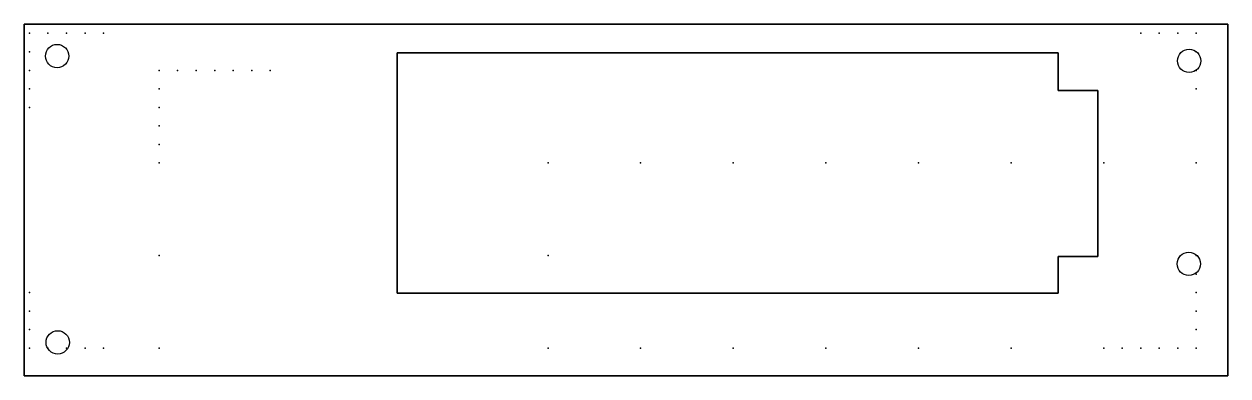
# Model space of a CAD drawing. Header units: millimetres. Extents: x -165 to 0, y 0 to 48.
import ezdxf

# ---------------------------------------------------------------- set-up
doc = ezdxf.new("R2010")
doc.units = ezdxf.units.MM
doc.layers.get('0').update_dxf_attribs({"linetype": 'CONTINUOUS'})

msp = doc.modelspace()

# ---------------------------------------------------------------- linework, layer by layer
for points in [[(-165.1, 0), (0, 0), (0, 48.26), (-165.1, 48.26)], [(-165.1, 48.26), (0, 48.26), (0, 0), (-165.1, 0)], [(-23.28, 44.31), (-23.28, 39.15), (-17.82, 39.15), (-17.86, 16.37), (-23.28, 16.37), (-23.28, 11.36), (-113.92, 11.36), (-113.92, 44.31)], [(-23.28, 11.36), (-23.28, 16.37), (-17.86, 16.37), (-17.82, 39.15), (-23.28, 39.15), (-23.28, 44.31), (-113.92, 44.31), (-113.92, 11.36)]]:
    msp.add_lwpolyline(points, close=True)
for centre in [(-160.57, 43.87), (-160.57, 43.87), (-5.32, 43.21), (-5.32, 43.21), (-5.37, 15.37), (-5.37, 15.37), (-160.49, 4.6), (-160.49, 4.6)]:
    msp.add_circle(centre, 1.6)
for p in [(-164.36, 46.99), (-161.82, 46.99), (-159.28, 46.99), (-156.74, 46.99), (-154.2, 46.99), (-11.96, 46.99), (-9.42, 46.99), (-6.88, 46.99), (-4.34, 46.99), (-164.36, 44.45), (-4.34, 44.45), (-164.36, 41.91), (-146.58, 41.91), (-144.04, 41.91), (-141.5, 41.91), (-138.96, 41.91), (-136.42, 41.91), (-133.88, 41.91), (-131.34, 41.91), (-4.34, 41.91), (-164.36, 39.37), (-146.58, 39.37), (-4.34, 39.37), (-164.36, 36.83), (-146.58, 36.83), (-146.58, 34.29), (-146.58, 31.75), (-146.58, 29.21), (-93.24, 29.21), (-80.54, 29.21), (-67.84, 29.21), (-55.14, 29.21), (-42.44, 29.21), (-29.74, 29.21), (-17.04, 29.21), (-4.34, 29.21), (-146.58, 16.51), (-93.24, 16.51), (-4.34, 16.51), (-4.34, 13.97), (-164.36, 11.43), (-4.34, 11.43), (-164.36, 8.89), (-4.34, 8.89), (-164.36, 6.35), (-4.34, 6.35), (-164.36, 3.81), (-161.82, 3.81), (-159.28, 3.81), (-156.74, 3.81), (-154.2, 3.81), (-146.58, 3.81), (-93.24, 3.81), (-80.54, 3.81), (-67.84, 3.81), (-55.14, 3.81), (-42.44, 3.81), (-29.74, 3.81), (-17.04, 3.81), (-14.5, 3.81), (-11.96, 3.81), (-9.42, 3.81), (-6.88, 3.81), (-4.34, 3.81)]:
    msp.add_point(p)

doc.saveas('drawing.dxf')
